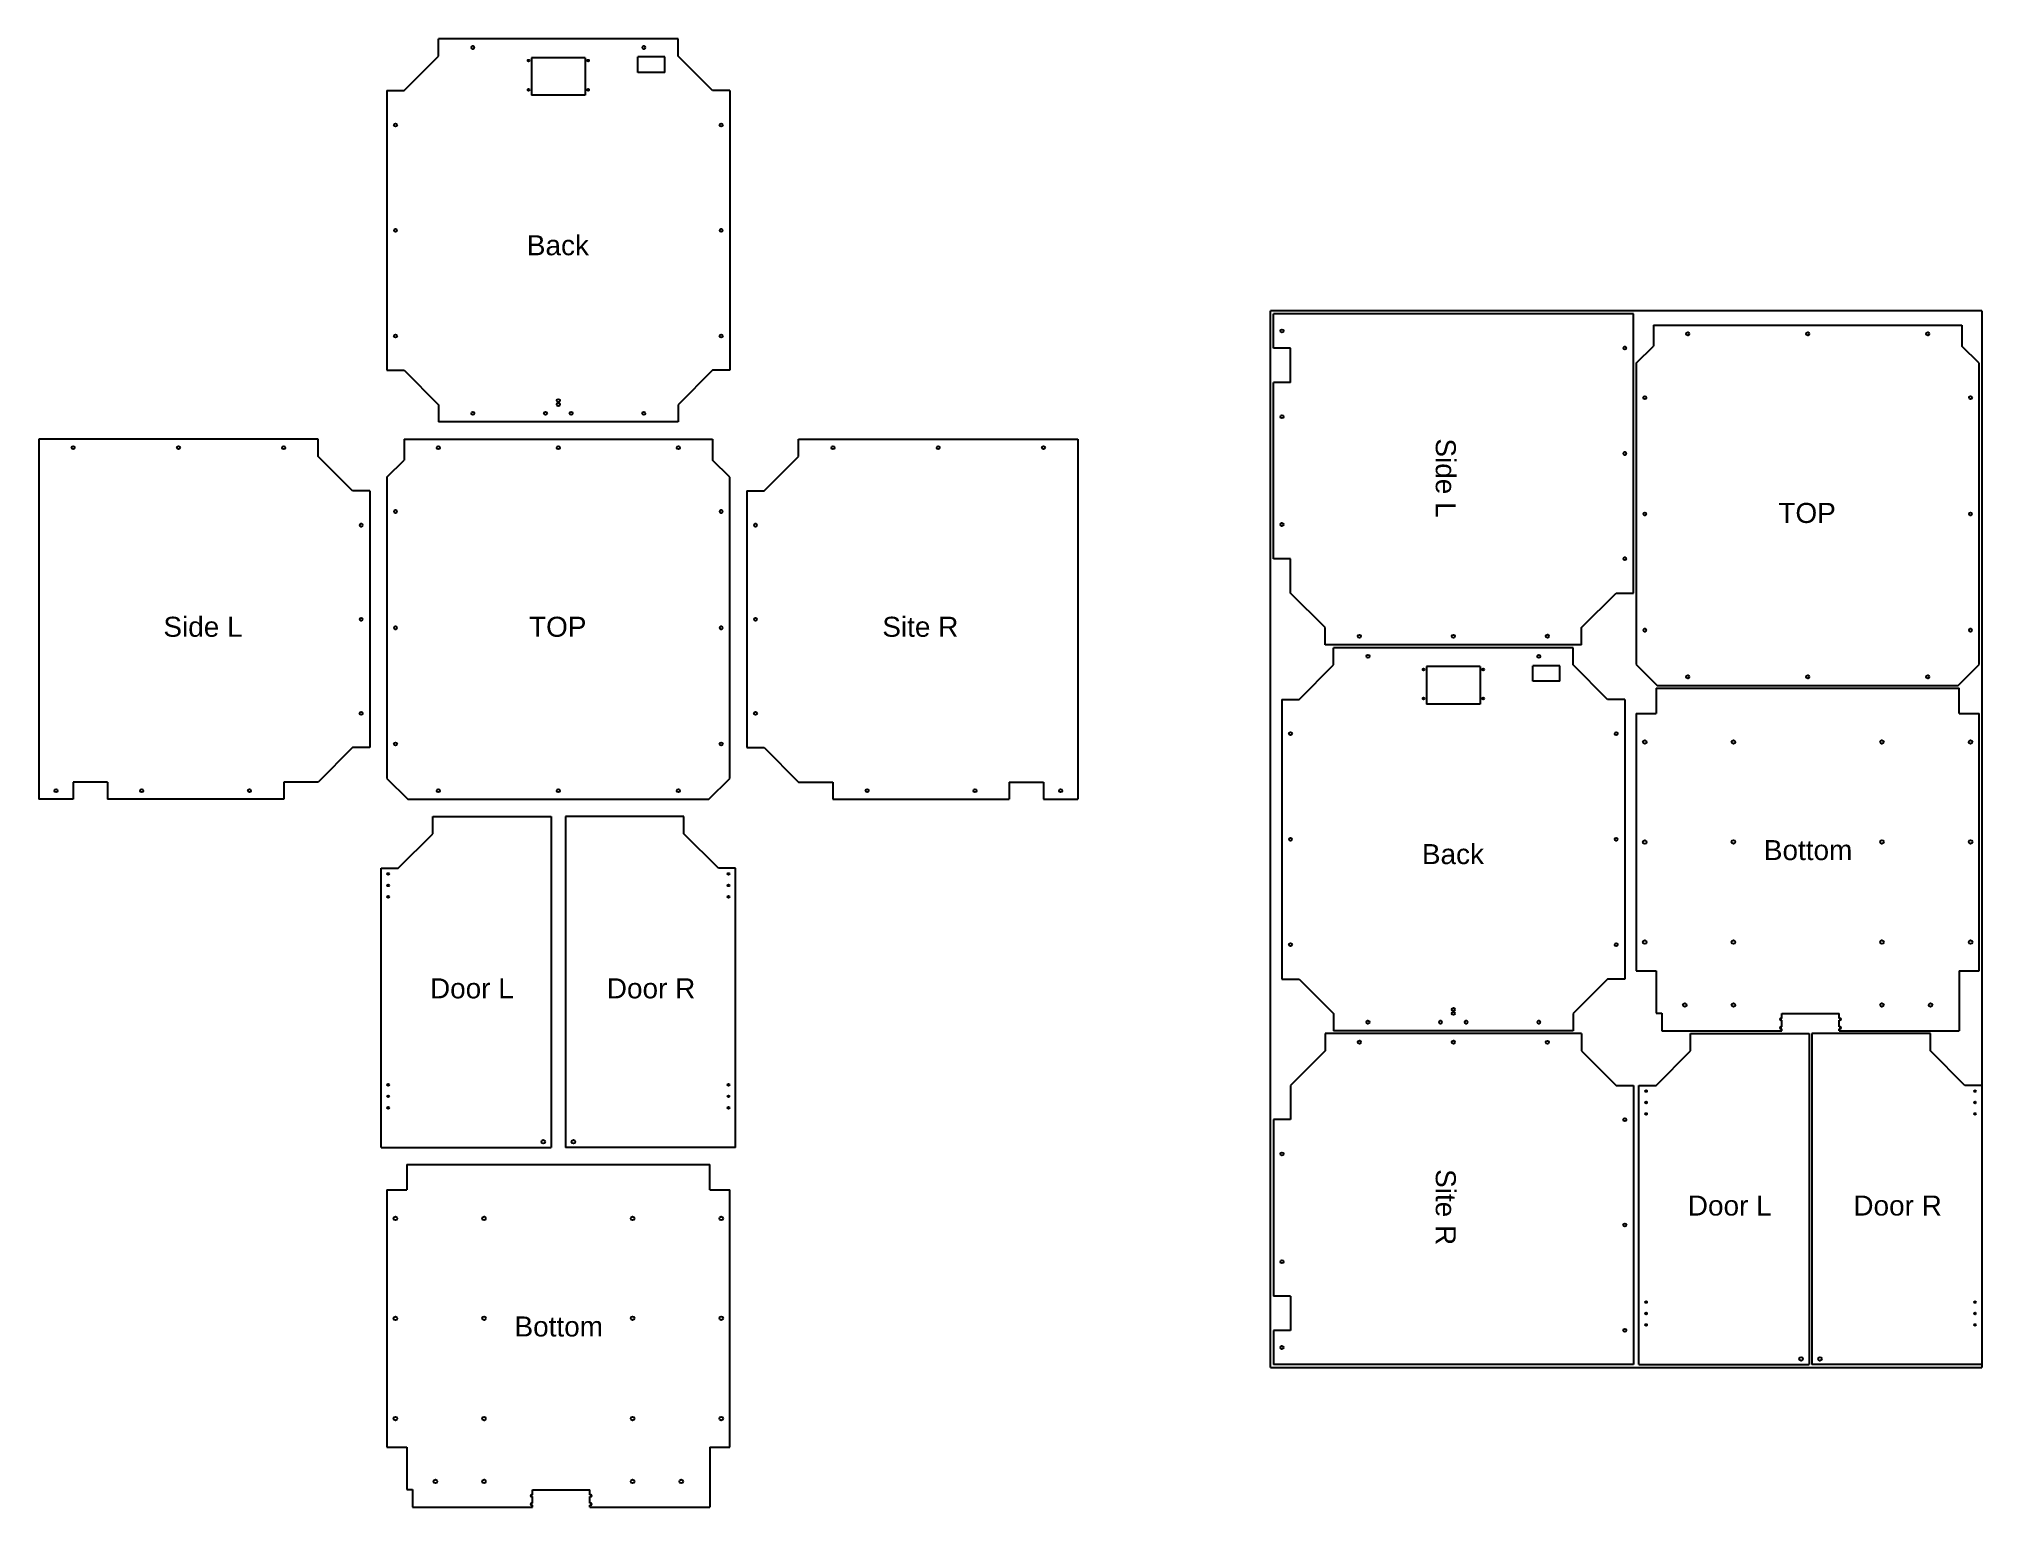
# Model space of a CAD drawing. Header units: millimetres. Extents: x 1237 to 4638, y 590 to 3158.
import ezdxf

# ---------------------------------------------------------------- set-up
doc = ezdxf.new("R2010")
doc.units = ezdxf.units.MM
doc.styles.get("Standard").update_dxf_attribs({"font": 'arial.ttf'})

msp = doc.modelspace()

# ---------------------------------------------------------------- linework, layer by layer
for p, q in [((1936.8, 3127.3), (1936.8, 3157.5)), ((2355.8, 3157.5), (1936.8, 3157.5)), ((2355.8, 3127.3), (2355.8, 3157.5)), ((1876.5, 3067), (1936.8, 3127.3)), ((2193.3, 3124.5), (2099.3, 3124.5)), ((2099.3, 3124.5), (2099.3, 3059)), ((2193.3, 3124.5), (2193.3, 3059)), ((2285.5, 3098.8), (2285.5, 3125.9)), ((2332.4, 3125.9), (2285.5, 3125.9)), ((2332.4, 3098.8), (2285.5, 3098.8)), ((2332.4, 3098.8), (2332.4, 3125.9)), ((2416.1, 3067), (2355.8, 3127.3)), ((1846.3, 3067), (1846.3, 2578)), ((1846.3, 3067), (1876.5, 3067)), ((2446.3, 3067), (2416.1, 3067)), ((2446.3, 3067), (2446.3, 2578)), ((2193.3, 3059), (2099.3, 3059)), ((4637.5, 2681.7), (3392.5, 2681.7)), ((3392.5, 833.7), (3392.5, 2681.7)), ((4027.5, 2676.7), (3397.5, 2676.7)), ((3397.5, 2616.7), (3397.5, 2676.7)), ((4027.5, 2188.2), (4027.5, 2676.7)), ((4062.5, 2656.7), (4602.5, 2656.7)), ((4062.5, 2656.7), (4062.5, 2620.1)), ((4602.5, 2656.7), (4602.5, 2620.1)), ((4637.5, 2681.7), (4637.5, 833.7)), ((4032.5, 2590.1), (4062.5, 2620.1)), ((4632.5, 2590.1), (4602.5, 2620.1)), ((3427.7, 2616.7), (3397.5, 2616.7)), ((3427.7, 2556.7), (3427.7, 2616.7)), ((4032.5, 2590.1), (4032.5, 2063.3)), ((4632.5, 2063.3), (4632.5, 2590.1)), ((1846.3, 2578), (1876.5, 2578)), ((1876.5, 2578), (1936.8, 2517.7)), ((2416.1, 2578), (2355.8, 2517.7)), ((2446.3, 2578), (2416.1, 2578)), ((3427.7, 2556.7), (3397.5, 2556.7)), ((3397.5, 2248.2), (3397.5, 2556.7)), ((1936.8, 2517.7), (1936.8, 2487.5)), ((2355.8, 2517.7), (2355.8, 2487.5)), ((2355.8, 2487.5), (1936.8, 2487.5)), ((1237.3, 2457.5), (1237.3, 1827.5)), ((1725.8, 2457.5), (1237.3, 2457.5)), ((1725.8, 2427.3), (1725.8, 2457.5)), ((1876.3, 2457.5), (2416.3, 2457.5)), ((1876.3, 2457.5), (1876.3, 2420.9)), ((2416.3, 2457.5), (2416.3, 2420.9)), ((2566.8, 2427.3), (2566.8, 2457.5)), ((2566.8, 2457.5), (3055.3, 2457.5)), ((3055.3, 2457.5), (3055.3, 1827.5)), ((1786.1, 2367), (1725.8, 2427.3)), ((1846.3, 2390.9), (1876.3, 2420.9)), ((2446.3, 2390.9), (2416.3, 2420.9)), ((2506.5, 2367), (2566.8, 2427.3)), ((1846.3, 2390.9), (1846.3, 1864.1)), ((2446.3, 1864.1), (2446.3, 2390.9)), ((1816.3, 2367), (1786.1, 2367)), ((1816.3, 2367), (1816.3, 1918)), ((2476.3, 2367), (2476.3, 1918)), ((2476.3, 2367), (2506.5, 2367)), ((3427.7, 2248.2), (3397.5, 2248.2)), ((3427.7, 2188.2), (3427.7, 2248.2)), ((3488, 2127.9), (3427.7, 2188.2)), ((3937, 2127.9), (3997.3, 2188.2)), ((3997.3, 2188.2), (4027.5, 2188.2)), ((3488, 2097.7), (3488, 2127.9)), ((3937, 2097.7), (3937, 2127.9)), ((3937, 2097.7), (3488, 2097.7)), ((3503, 2062.5), (3503, 2092.7)), ((3922, 2092.7), (3503, 2092.7)), ((3922, 2062.5), (3922, 2092.7)), ((3442.7, 2002.2), (3503, 2062.5)), ((3759.5, 2059.7), (3665.5, 2059.7)), ((3665.5, 2059.7), (3665.5, 1994.2)), ((3759.5, 2059.7), (3759.5, 1994.2)), ((3851.7, 2034), (3851.7, 2061.1)), ((3898.6, 2061.1), (3851.7, 2061.1)), ((3898.6, 2034), (3898.6, 2061.1)), ((3982.3, 2002.2), (3922, 2062.5)), ((4032.5, 2063.3), (4069.1, 2026.7)), ((4595.9, 2026.7), (4632.5, 2063.3)), ((3898.6, 2034), (3851.7, 2034)), ((4067.5, 2021.7), (4597.5, 2021.7)), ((4067.5, 2021.7), (4067.5, 1977.7)), ((4069.1, 2026.7), (4595.9, 2026.7)), ((4597.5, 1977.7), (4597.5, 2021.7)), ((3412.5, 2002.2), (3412.5, 1513.2)), ((3412.5, 2002.2), (3442.7, 2002.2)), ((3759.5, 1994.2), (3665.5, 1994.2)), ((4012.5, 2002.2), (3982.3, 2002.2)), ((4012.5, 2002.2), (4012.5, 1513.2)), ((4032.5, 1977.7), (4067.5, 1977.7)), ((4032.5, 1977.7), (4032.5, 1527.7)), ((4597.5, 1977.7), (4632.5, 1977.7)), ((4632.5, 1527.7), (4632.5, 1977.7)), ((1786.1, 1918), (1725.8, 1857.7)), ((1816.3, 1918), (1786.1, 1918)), ((2476.3, 1918), (2506.5, 1918)), ((2506.5, 1918), (2566.8, 1857.7)), ((1357.3, 1857.7), (1297.3, 1857.7)), ((1297.3, 1857.7), (1297.3, 1827.5)), ((1357.3, 1857.7), (1357.3, 1827.5)), ((1665.8, 1857.7), (1665.8, 1827.5)), ((1725.8, 1857.7), (1665.8, 1857.7)), ((1846.3, 1864.1), (1882.9, 1827.5)), ((2409.7, 1827.5), (2446.3, 1864.1)), ((2566.8, 1857.7), (2626.8, 1857.7)), ((2626.8, 1857.7), (2626.8, 1827.5)), ((2935.3, 1857.7), (2935.3, 1827.5)), ((2935.3, 1857.7), (2995.3, 1857.7)), ((2995.3, 1857.7), (2995.3, 1827.5)), ((1297.3, 1827.5), (1237.3, 1827.5)), ((1665.8, 1827.5), (1357.3, 1827.5)), ((1882.9, 1827.5), (2409.7, 1827.5)), ((2626.8, 1827.5), (2935.3, 1827.5)), ((2995.3, 1827.5), (3055.3, 1827.5)), ((1926.6, 1797.5), (2133.9, 1797.5)), ((1926.6, 1767.3), (1926.6, 1797.5)), ((2133.9, 1797.5), (2133.9, 1218.5)), ((2366, 1797.5), (2158.7, 1797.5)), ((2158.7, 1797.5), (2158.7, 1218.5)), ((2366, 1767.3), (2366, 1797.5)), ((1866.3, 1707), (1926.6, 1767.3)), ((2426.3, 1707), (2366, 1767.3)), ((1836.1, 1218.5), (1836.1, 1707)), ((1836.1, 1707), (1866.3, 1707)), ((2456.5, 1707), (2426.3, 1707)), ((2456.5, 1218.5), (2456.5, 1707)), ((3412.5, 1513.2), (3442.7, 1513.2)), ((3442.7, 1513.2), (3503, 1452.9)), ((3982.3, 1513.2), (3922, 1452.9)), ((4012.5, 1513.2), (3982.3, 1513.2)), ((4032.5, 1527.7), (4067.5, 1527.7)), ((4067.5, 1527.7), (4067.5, 1453.7)), ((4597.5, 1527.7), (4632.5, 1527.7)), ((4597.5, 1527.7), (4597.5, 1422.7)), ((3503, 1452.9), (3503, 1422.7)), ((3922, 1452.9), (3922, 1422.7)), ((4067.5, 1453.7), (4077.5, 1453.7)), ((4077.5, 1453.7), (4077.5, 1422.7)), ((4285.5, 1444.3), (4287.5, 1444.3)), ((4285.5, 1441), (4287.5, 1441)), ((4285.5, 1429.3), (4287.5, 1429.3)), ((4287.5, 1452.7), (4387.5, 1452.7)), ((4287.5, 1444.3), (4287.5, 1452.7)), ((4287.5, 1429.3), (4287.5, 1441)), ((4387.5, 1444.3), (4387.5, 1452.7)), ((4389.5, 1444.3), (4387.5, 1444.3)), ((4387.5, 1429.3), (4387.5, 1441)), ((4389.5, 1441), (4387.5, 1441)), ((4389.5, 1429.3), (4387.5, 1429.3)), ((3488, 1417.7), (3488, 1387.5)), ((3937, 1417.7), (3488, 1417.7)), ((3922, 1422.7), (3503, 1422.7)), ((3937, 1417.7), (3937, 1387.5)), ((4077.5, 1422.7), (4287.5, 1422.7)), ((4127.7, 1417.7), (4335, 1417.7)), ((4127.7, 1387.5), (4127.7, 1417.7)), ((4285.5, 1426), (4287.5, 1426)), ((4287.5, 1422.7), (4287.5, 1426)), ((4335, 1417.7), (4335, 838.7)), ((4547.3, 1417.7), (4340, 1417.7)), ((4340, 1417.7), (4340, 838.7)), ((4387.5, 1422.7), (4387.5, 1426)), ((4389.5, 1426), (4387.5, 1426)), ((4387.5, 1422.7), (4597.5, 1422.7)), ((4547.3, 1387.5), (4547.3, 1417.7)), ((3488, 1387.5), (3427.7, 1327.2)), ((3937, 1387.5), (3997.3, 1327.2)), ((4067.4, 1327.2), (4127.7, 1387.5)), ((4607.6, 1327.2), (4547.3, 1387.5)), ((3427.7, 1327.2), (3427.7, 1267.2)), ((3997.3, 1327.2), (4027.5, 1327.2)), ((4027.5, 1327.2), (4027.5, 838.7)), ((4037.2, 1327.2), (4067.4, 1327.2)), ((4037.2, 838.7), (4037.2, 1327.2)), ((4637.8, 1327.2), (4607.6, 1327.2)), ((4637.8, 838.7), (4637.8, 1327.2)), ((3427.7, 1267.2), (3397.5, 1267.2)), ((3397.5, 1267.2), (3397.5, 958.7)), ((1836.1, 1218.5), (2133.9, 1218.5)), ((2456.5, 1218.5), (2158.7, 1218.5)), ((1881.3, 1188.5), (2411.3, 1188.5)), ((1881.3, 1188.5), (1881.3, 1144.5)), ((2411.3, 1144.5), (2411.3, 1188.5)), ((1846.3, 1144.5), (1846.3, 694.5)), ((1846.3, 1144.5), (1881.3, 1144.5)), ((2411.3, 1144.5), (2446.3, 1144.5)), ((2446.3, 694.5), (2446.3, 1144.5)), ((3427.7, 958.7), (3397.5, 958.7)), ((3427.7, 958.7), (3427.7, 898.7)), ((3427.7, 898.7), (3397.5, 898.7)), ((3397.5, 898.7), (3397.5, 838.7)), ((3392.5, 833.7), (4637.5, 833.7)), ((4027.5, 838.7), (3397.5, 838.7)), ((4037.2, 838.7), (4335, 838.7)), ((4637.8, 838.7), (4340, 838.7)), ((1846.3, 694.5), (1881.3, 694.5)), ((1881.3, 694.5), (1881.3, 620.5)), ((2411.3, 694.5), (2411.3, 589.5)), ((2411.3, 694.5), (2446.3, 694.5)), ((1881.3, 620.5), (1891.3, 620.5)), ((1891.3, 620.5), (1891.3, 589.5)), ((2101.3, 619.5), (2201.3, 619.5)), ((2101.3, 611.2), (2101.3, 619.5)), ((2201.3, 611.2), (2201.3, 619.5)), ((1891.3, 589.5), (2101.3, 589.5)), ((2099.3, 611.2), (2101.3, 611.2)), ((2099.3, 607.9), (2101.3, 607.9)), ((2099.3, 596.2), (2101.3, 596.2)), ((2099.3, 592.9), (2101.3, 592.9)), ((2101.3, 596.2), (2101.3, 607.9)), ((2101.3, 589.5), (2101.3, 592.9)), ((2203.3, 611.2), (2201.3, 611.2)), ((2203.3, 607.9), (2201.3, 607.9)), ((2201.3, 596.2), (2201.3, 607.9)), ((2203.3, 596.2), (2201.3, 596.2)), ((2201.3, 589.5), (2201.3, 592.9)), ((2203.3, 592.9), (2201.3, 592.9)), ((2201.3, 589.5), (2411.3, 589.5))]:
    msp.add_line(p, q)
for centre, radius in [((1996.8, 3142.5), 2.7), ((2295.8, 3142.5), 2.7), ((2094.3, 3119.5), 1.65), ((2198.3, 3119.5), 1.65), ((2094.3, 3068.5), 1.65), ((2198.3, 3068.5), 1.65), ((1861.3, 3007), 2.7), ((2431.3, 3007), 2.7), ((1861.3, 2822.5), 2.7), ((2431.3, 2822.5), 2.7), ((1861.3, 2638), 2.7), ((2431.3, 2638), 2.7), ((3412.5, 2646.7), 2.7), ((4012.5, 2616.7), 2.7), ((4122.5, 2641.7), 2.7), ((4332.5, 2641.7), 2.7), ((4542.5, 2641.7), 2.7), ((2146.3, 2524.8), 2.7), ((2146.3, 2517.8), 2.7), ((4047.5, 2530.1), 2.7), ((4617.5, 2530.1), 2.7), ((1996.8, 2502.6), 2.7), ((2123.8, 2502.6), 2.7), ((2168.8, 2502.5), 2.7), ((2295.8, 2502.5), 2.7), ((3412.6, 2496.7), 2.7), ((1297.3, 2442.5), 2.7), ((1481.6, 2442.5), 2.7), ((1665.8, 2442.5), 2.7), ((1936.3, 2442.5), 2.7), ((2146.3, 2442.5), 2.7), ((2356.3, 2442.5), 2.7), ((2626.8, 2442.5), 2.7), ((2811.1, 2442.5), 2.7), ((2995.3, 2442.5), 2.7), ((4012.5, 2432.4), 2.7), ((1861.3, 2330.9), 2.7), ((2431.3, 2330.9), 2.7), ((4047.5, 2326.7), 2.7), ((4617.5, 2326.7), 2.7), ((1801.2, 2307), 2.7), ((2491.4, 2307), 2.7), ((3412.6, 2308.2), 2.7), ((4012.5, 2248.2), 2.7), ((1801.3, 2142.5), 2.7), ((2491.3, 2142.5), 2.7), ((1861.3, 2127.5), 2.7), ((2431.3, 2127.5), 2.7), ((3548, 2112.7), 2.7), ((3712.5, 2112.7), 2.7), ((3877, 2112.8), 2.7), ((4047.5, 2123.3), 2.7), ((4617.5, 2123.3), 2.7), ((3563, 2077.7), 2.7), ((3862, 2077.7), 2.7), ((3660.5, 2054.7), 1.65), ((3764.5, 2054.7), 1.65), ((4122.5, 2041.7), 2.7), ((4332.5, 2041.7), 2.7), ((4542.5, 2041.7), 2.7), ((1801.3, 1978), 2.7), ((2491.3, 1978), 2.7), ((3660.5, 2003.7), 1.65), ((3764.5, 2003.7), 1.65), ((3427.5, 1942.2), 2.7), ((3997.5, 1942.2), 2.7), ((1861.3, 1924.1), 2.7), ((2431.3, 1924.1), 2.7), ((4047.5, 1927.7), 3.2), ((4202.5, 1927.7), 3.2), ((4462.5, 1927.7), 3.2), ((4617.5, 1927.7), 3.2), ((1267.3, 1842.5), 2.7), ((1417.3, 1842.6), 2.7), ((1605.8, 1842.6), 2.7), ((1936.3, 1842.5), 2.7), ((2146.3, 1842.5), 2.7), ((2356.3, 1842.5), 2.7), ((2686.8, 1842.6), 2.7), ((2875.3, 1842.6), 2.7), ((3025.3, 1842.5), 2.7), ((3427.5, 1757.7), 2.7), ((3997.5, 1757.7), 2.7), ((4047.5, 1752.7), 3.2), ((4202.5, 1753), 3.2), ((4462.5, 1753), 3.2), ((4617.5, 1753), 3.2), ((1848.6, 1697), 1.6), ((1848.6, 1677), 1.6), ((2444, 1697), 1.6), ((2444, 1677), 1.6), ((1848.6, 1657), 1.6), ((2444, 1657), 1.6), ((3427.5, 1573.2), 2.7), ((3997.5, 1573.2), 2.7), ((4047.5, 1577.7), 3.2), ((4202.5, 1577.7), 3.2), ((4462.5, 1577.7), 3.2), ((4617.5, 1577.7), 3.2), ((3712.5, 1460), 2.7), ((4117.5, 1467.7), 3.2), ((4202.5, 1467.7), 3.2), ((4462.5, 1467.7), 3.2), ((4547.5, 1467.7), 3.2), ((3563, 1437.8), 2.7), ((3690, 1437.8), 2.7), ((3712.5, 1453), 2.7), ((3735, 1437.7), 2.7), ((3862, 1437.7), 2.7), ((3548, 1402.7), 2.7), ((3712.5, 1402.7), 2.7), ((3877, 1402.6), 2.7), ((1848.6, 1328), 1.6), ((2444, 1328), 1.6), ((1848.6, 1308), 1.6), ((2444, 1308), 1.6), ((4049.7, 1317.2), 1.6), ((4049.7, 1297.2), 1.6), ((4625.3, 1317.2), 1.6), ((4625.3, 1297.2), 1.6), ((1848.6, 1288), 1.6), ((2444, 1288), 1.6), ((4012.5, 1267.2), 2.7), ((4049.7, 1277.2), 1.6), ((4625.3, 1277.2), 1.6), ((2119.9, 1228.5), 3.2), ((2172.7, 1228.5), 3.2), ((3412.6, 1207.2), 2.7), ((1861.3, 1094.5), 3.2), ((2016.3, 1094.5), 3.2), ((2276.3, 1094.5), 3.2), ((2431.3, 1094.5), 3.2), ((4012.5, 1082.9), 2.7), ((3412.6, 1018.7), 2.7), ((1861.3, 919.5), 3.2), ((2016.3, 919.8), 3.2), ((2276.3, 919.8), 3.2), ((2431.3, 919.8), 3.2), ((4049.7, 948.2), 1.6), ((4049.7, 928.2), 1.6), ((4625.3, 948.2), 1.6), ((4625.3, 928.2), 1.6), ((4012.5, 898.7), 2.7), ((4049.7, 908.2), 1.6), ((4625.3, 908.2), 1.6), ((3412.5, 868.7), 2.7), ((4321, 848.7), 3.2), ((4354, 848.7), 3.2), ((1861.3, 744.5), 3.2), ((2016.3, 744.5), 3.2), ((2276.3, 744.5), 3.2), ((2431.3, 744.5), 3.2), ((1931.3, 634.5), 3.2), ((2016.3, 634.5), 3.2), ((2276.3, 634.5), 3.2), ((2361.3, 634.5), 3.2)]:
    msp.add_circle(centre, radius)
for centre, start, end in [((4285.5, 1442.7), 90, 270), ((4285.5, 1427.7), 90, 270), ((4389.5, 1442.7), 270, 90), ((4389.5, 1427.7), 270, 90), ((2099.3, 609.5), 90, 270), ((2099.3, 594.5), 90, 270), ((2203.3, 609.5), 270, 90), ((2203.3, 594.5), 270, 90)]:
    msp.add_arc(centre, 1.65, start, end)

# ---------------------------------------------------------------- texts
at = {"char_height": 35, "attachment_point": 1}
for s, insert in [('\\pi32.208;Back', (2059, 2814.1)), ('\\pi36.052;TOP', (4245.2, 2345.9)), ('\\pi17.323;Side L', (1437.9, 2146.8)), ('\\pi36.052;TOP', (2059, 2146.8)), ('\\pi19.507;Site R', (2693.7, 2146.8)), ('\\pi32.208;Back', (3625.2, 1749.2)), ('\\pi10.59;Bottom', (4245.2, 1756.2)), ('\\pi14.052;Door L', (1907.6, 1514.4)), ('\\pi9.4321;Door R', (2221.7, 1514.4)), ('\\pi14.052;Door L', (4108.7, 1134.5)), ('\\pi9.4321;Door R', (4403, 1134.5)), ('\\pi10.59;Bottom', (2059, 923))]:
    msp.add_mtext_dynamic_manual_height_columns(s, width=169.345, gutter_width=12.5, heights=[0], dxfattribs=dict(at, insert=insert))
at = {"char_height": 35, "attachment_point": 1, "rotation": 270}
for s, insert in [('\\pi17.323;Side L', (3716.7, 2476.1)), ('\\pi19.507;Site R', (3716.7, 1200.3))]:
    msp.add_mtext_dynamic_manual_height_columns(s, width=169.345, gutter_width=12.5, heights=[0], dxfattribs=dict(at, insert=insert))

doc.saveas('drawing.dxf')
